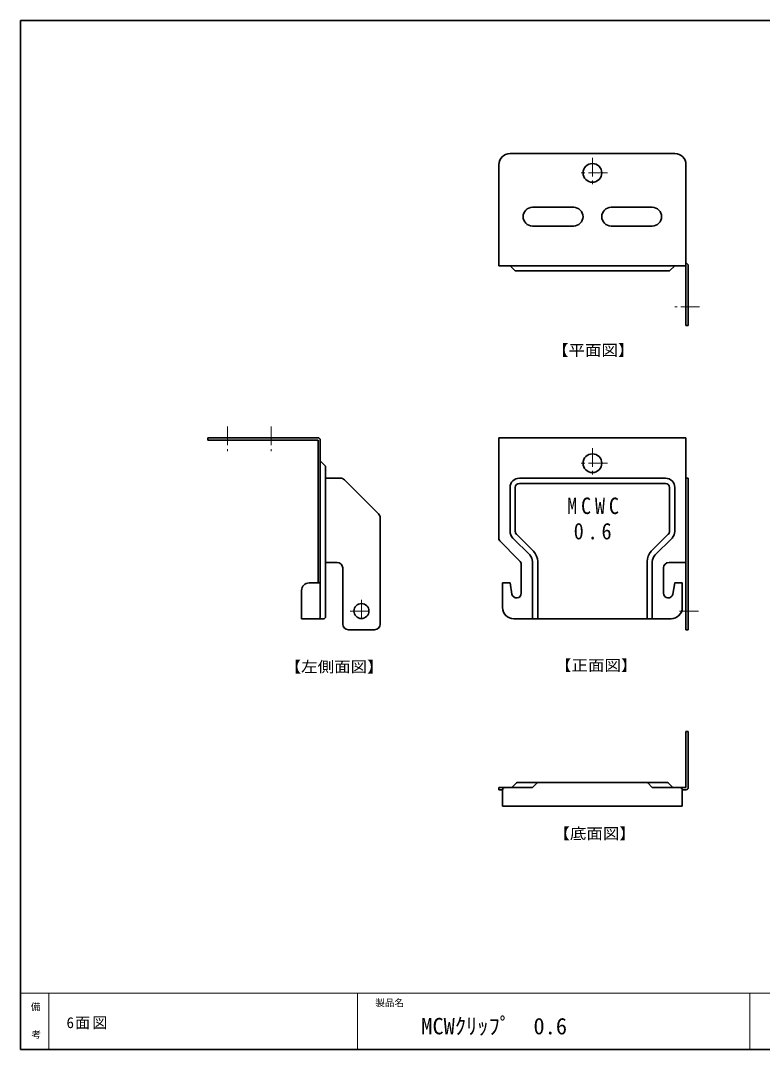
# Model space of a CAD drawing. Units: millimetres on the paper. Extents: x -405 to 411, y -913 to 286.
# Drawn here: x 15.5 to 213.6, y 11 to 286 of the extents above; entities that cross this region are included whole.
import ezdxf
from ezdxf.enums import TextEntityAlignment as Align

# ---------------------------------------------------------------- set-up
doc = ezdxf.new("R2010")
doc.units = ezdxf.units.MM
doc.linetypes.add('CHAIN1', pattern=[8, 5, -1, 1, -1])
doc.linetypes.add('DASHED2', pattern=[3, 2, -1])
for name, color, linetype, lineweight in [('0-1_本体', 7, 'Continuous', 35), ('0-8_寸法線', 4, 'Continuous', 18), ('F-0_枠図面', 4, 'Continuous', 18), ('F-2_文字1', 4, 'Continuous', 18)]:
    doc.layers.add(name, color=color, linetype=linetype, lineweight=lineweight)
doc.layers.add('0-5_刻印', color=3, linetype='Continuous')
doc.layers.add('F-3_文字2', color=7, linetype='Continuous')
doc.styles.add('ＭＳ ゴシック', font='')
doc.styles.get('ＭＳ ゴシック').set_extended_font_data('MS Gothic')

msp = doc.modelspace()

# ---------------------------------------------------------------- linework, layer by layer
at = {"layer": '0-1_本体'}
for p, q in [((190.223, 250.483), (146.223, 250.483)), ((143.223, 247.483), (143.223, 220.483)), ((193.223, 247.483), (193.223, 220.483)), ((152.223, 236.083), (163.223, 236.083)), ((173.223, 236.083), (184.223, 236.083)), ((163.223, 231.083), (152.223, 231.083)), ((184.223, 231.083), (173.223, 231.083)), ((143.223, 220.483), (193.223, 220.483)), ((146.223, 220.483), (147.623, 219.083)), ((188.823, 219.083), (190.223, 220.483)), ((193.223, 204.483), (193.223, 220.483)), ((193.823, 220.483), (193.823, 204.483)), ((147.623, 219.083), (188.823, 219.083)), ((193.223, 204.483), (193.823, 204.483)), ((65.546, 174.485), (65.546, 173.885)), ((94.946, 174.485), (65.546, 174.485)), ((94.946, 173.885), (65.546, 173.885)), ((94.946, 173.885), (94.946, 135.685)), ((95.546, 126.685), (95.546, 173.885)), ((143.223, 174.485), (146.723, 174.485)), ((143.223, 174.485), (193.223, 174.485)), ((143.223, 147.185), (143.223, 174.485)), ((189.723, 174.485), (193.223, 174.485)), ((193.223, 150.528), (193.223, 174.485)), ((96.77, 167.061), (95.546, 168.285)), ((96.946, 126.685), (96.946, 166.637)), ((100.925, 163.685), (96.946, 163.685)), ((111.107, 154.125), (101.985, 163.246)), ((187.723, 163.685), (148.723, 163.685)), ((187.723, 162.285), (148.723, 162.285)), ((193.823, 163.685), (193.223, 163.685)), ((193.823, 163.685), (193.223, 163.685)), ((193.223, 163.285), (193.223, 123.185)), ((193.823, 163.685), (193.823, 123.185)), ((146.223, 161.185), (146.223, 149.464)), ((147.623, 149.464), (147.623, 161.185)), ((188.823, 149.464), (188.823, 161.185)), ((190.223, 161.185), (190.223, 149.464)), ((111.546, 153.064), (111.546, 124.685)), ((152.48, 144.15), (147.945, 148.686)), ((183.965, 144.15), (188.5, 148.686)), ((148.783, 141.625), (143.223, 147.185)), ((151.49, 143.16), (146.955, 147.696)), ((184.955, 143.16), (189.49, 147.696)), ((100.046, 141.185), (96.946, 141.185)), ((149.223, 140.564), (149.223, 133.185)), ((152.223, 141.393), (152.223, 126.085)), ((153.623, 141.393), (153.623, 126.085)), ((182.823, 126.085), (182.823, 141.393)), ((184.223, 126.085), (184.223, 141.393)), ((188.723, 141.185), (193.223, 141.185)), ((101.546, 139.685), (101.546, 124.685)), ((187.223, 139.685), (187.223, 133.185)), ((92.546, 135.685), (95.546, 135.685)), ((144.223, 129.085), (144.223, 135.685)), ((192.223, 129.085), (192.223, 135.685)), ((90.546, 133.685), (90.546, 126.085)), ((149.223, 133.185), (149.223, 132.935)), ((187.223, 133.185), (187.223, 132.935)), ((96.346, 126.085), (90.546, 126.085)), ((189.223, 126.085), (147.223, 126.085)), ((110.046, 123.185), (103.046, 123.185)), ((193.223, 123.185), (193.823, 123.185)), ((193.223, 95.988), (193.823, 95.988)), ((193.223, 95.988), (193.223, 80.988)), ((193.823, 80.988), (193.823, 95.988)), ((143.223, 80.988), (143.223, 80.388)), ((143.223, 80.988), (152.223, 80.988)), ((144.223, 80.388), (143.223, 80.388)), ((144.223, 80.388), (144.223, 75.988)), ((147.947, 82.213), (146.723, 80.988)), ((188.074, 82.388), (148.371, 82.388)), ((153.447, 82.213), (152.223, 80.988)), ((182.998, 82.213), (184.223, 80.988)), ((193.223, 80.988), (184.223, 80.988)), ((188.498, 82.213), (189.723, 80.988)), ((193.223, 80.388), (192.223, 80.388)), ((192.223, 80.388), (192.223, 75.988)), ((192.223, 75.988), (144.223, 75.988))]:
    msp.add_line(p, q, dxfattribs=at)
at = {"layer": '0-1_本体', "color": 4, "linetype": 'CHAIN1', "lineweight": 18}
for p, q in [((168.223, 249.283), (168.223, 241.283)), ((172.223, 245.283), (164.223, 245.283)), ((196.823, 209.483), (190.223, 209.483)), ((70.746, 177.485), (70.746, 170.885)), ((82.446, 177.485), (82.446, 170.885)), ((168.223, 171.685), (168.223, 163.685)), ((172.223, 167.685), (164.223, 167.685)), ((106.546, 131.185), (106.546, 125.185)), ((103.546, 128.185), (109.546, 128.185)), ((196.523, 128.185), (190.523, 128.185))]:
    msp.add_line(p, q, dxfattribs=at)
at = {"layer": '0-1_本体', "linetype": 'DASHED2'}
for p, q in [((144.223, 80.388), (143.223, 80.388)), ((192.223, 80.388), (193.223, 80.388))]:
    msp.add_line(p, q, dxfattribs=at)
at = {"layer": '0-1_本体'}
for points in [[(146.742, 132.718), (146.218, 135.685), (144.223, 135.685)], [(189.704, 132.718), (190.227, 135.685), (192.223, 135.685)]]:
    msp.add_lwpolyline(points, dxfattribs=at)
for centre, radius in [((168.223, 245.283), 2.5), ((168.223, 167.685), 2.5), ((106.546, 128.185), 2)]:
    msp.add_circle(centre, radius, dxfattribs=at)
for centre, radius, start, end in [((146.223, 247.483), 3, 90, 180), ((190.223, 247.483), 3, 0, 90), ((152.223, 233.583), 2.5, 90, 270), ((163.223, 233.583), 2.5, 270, 90), ((173.223, 233.583), 2.5, 90, 270), ((184.223, 233.583), 2.5, 270, 90), ((193.223, 220.483), 0.6, 0, 90), ((94.946, 173.885), 0.6, 360, 90), ((96.346, 166.637), 0.6, 0, 45), ((100.925, 162.185), 1.5, 45, 90), ((148.723, 161.185), 2.5, 90, 180), ((148.723, 161.185), 1.1, 90, 180), ((187.723, 161.185), 2.5, 0, 90), ((187.723, 161.185), 1.1, 0, 90), ((110.046, 153.064), 1.5, 0, 45), ((148.723, 149.464), 2.5, 180, 225), ((148.723, 149.464), 1.1, 180, 225), ((187.723, 149.464), 1.1, 315, 0), ((187.723, 149.464), 2.5, 315, 0), ((144.723, 147.807), 1.5, 180, 225), ((149.723, 141.393), 2.5, 0, 45), ((149.723, 141.393), 3.9, 0, 45), ((186.723, 141.393), 3.9, 135, 180), ((186.723, 141.393), 2.5, 135, 180), ((100.046, 139.685), 1.5, 0, 90), ((147.723, 140.564), 1.5, 0, 45), ((188.723, 139.685), 1.5, 90, 180), ((92.546, 133.685), 2, 90, 180), ((147.973, 132.935), 1.25, 190, 0), ((188.473, 132.935), 1.25, 180, 350), ((94.946, 126.685), 0.6, 270, 0), ((96.346, 126.685), 0.6, 270, 0), ((147.223, 129.085), 3, 180, 270), ((189.223, 129.085), 3, 270, 0), ((103.046, 124.685), 1.5, 180, 270), ((110.046, 124.685), 1.5, 270, 0), ((144.823, 80.388), 0.6, 90, 180), ((148.371, 81.788), 0.6, 90, 135), ((153.871, 81.788), 0.6, 90, 135), ((182.574, 81.788), 0.6, 45, 90), ((188.074, 81.788), 0.6, 45, 90), ((191.623, 80.388), 0.6, 0, 90), ((193.223, 80.988), 0.6, 270, 0)]:
    msp.add_arc(centre, radius, start, end, dxfattribs=at)
at = {"layer": 'F-0_枠図面', "color": 7, "lineweight": 35}
msp.add_line((15.5, 286), (405, 286), dxfattribs=at)
at = {"layer": 'F-0_枠図面'}
for p, q in [((15.5, 26), (405, 26)), ((23, 26), (23, 11)), ((105.5, 26), (105.5, 11)), ((210.25, 26), (210.25, 11))]:
    msp.add_line(p, q, dxfattribs=at)
at = {"layer": 'F-0_枠図面', "color": 7, "lineweight": 35}
msp.add_lwpolyline([(15.5, 286), (15.5, 11), (405, 11)], dxfattribs=at)

# ---------------------------------------------------------------- texts
at = {"layer": '0-5_刻印', "char_height": 4.399, "attachment_point": 7, "style": 'ＭＳ ゴシック'}
for s, insert in [('\\T1.38;\\W0.9;MCWC', (161.473, 154.031)), ('\\T1.38;\\W0.9;0.6', (163.223, 147.259))]:
    msp.add_mtext(s, dxfattribs=dict(at, insert=insert))
at = {"layer": '0-8_寸法線', "color": 7, "style": 'ＭＳ ゴシック', "width": 1.1}
for s, p in [('【平面図】', (157.437, 195.547)), ('【正面図】', (158.238, 111.31)), ('【左側面図】', (86.042, 110.932)), ('【底面図】', (157.814, 66.358))]:
    msp.add_text(s, height=2.933, dxfattribs=at).set_placement(p, align=Align.BOTTOM_LEFT)
at = {"layer": 'F-2_文字1', "color": 7, "style": 'ＭＳ ゴシック'}
for s, p in [('備', (18.211, 20.913)), ('製品名', (110.227, 21.998)), ('考', (18.39, 13.49))]:
    msp.add_text(s, height=1.833, dxfattribs=at).set_placement(p, align=Align.BOTTOM_LEFT)
at = {"layer": 'F-3_文字2', "style": 'ＭＳ ゴシック'}
msp.add_text('MCWｸﾘｯﾌﾟ\u30000.6', height=4.399, dxfattribs=at).set_placement((122.501, 13.709), align=Align.BOTTOM_LEFT)
at = {"layer": 'F-3_文字2', "insert": (27.764, 16.368), "char_height": 2.933, "attachment_point": 7, "style": 'ＭＳ ゴシック'}
msp.add_mtext('\\T1.15;6面図', dxfattribs=at)

doc.saveas('drawing.dxf')
